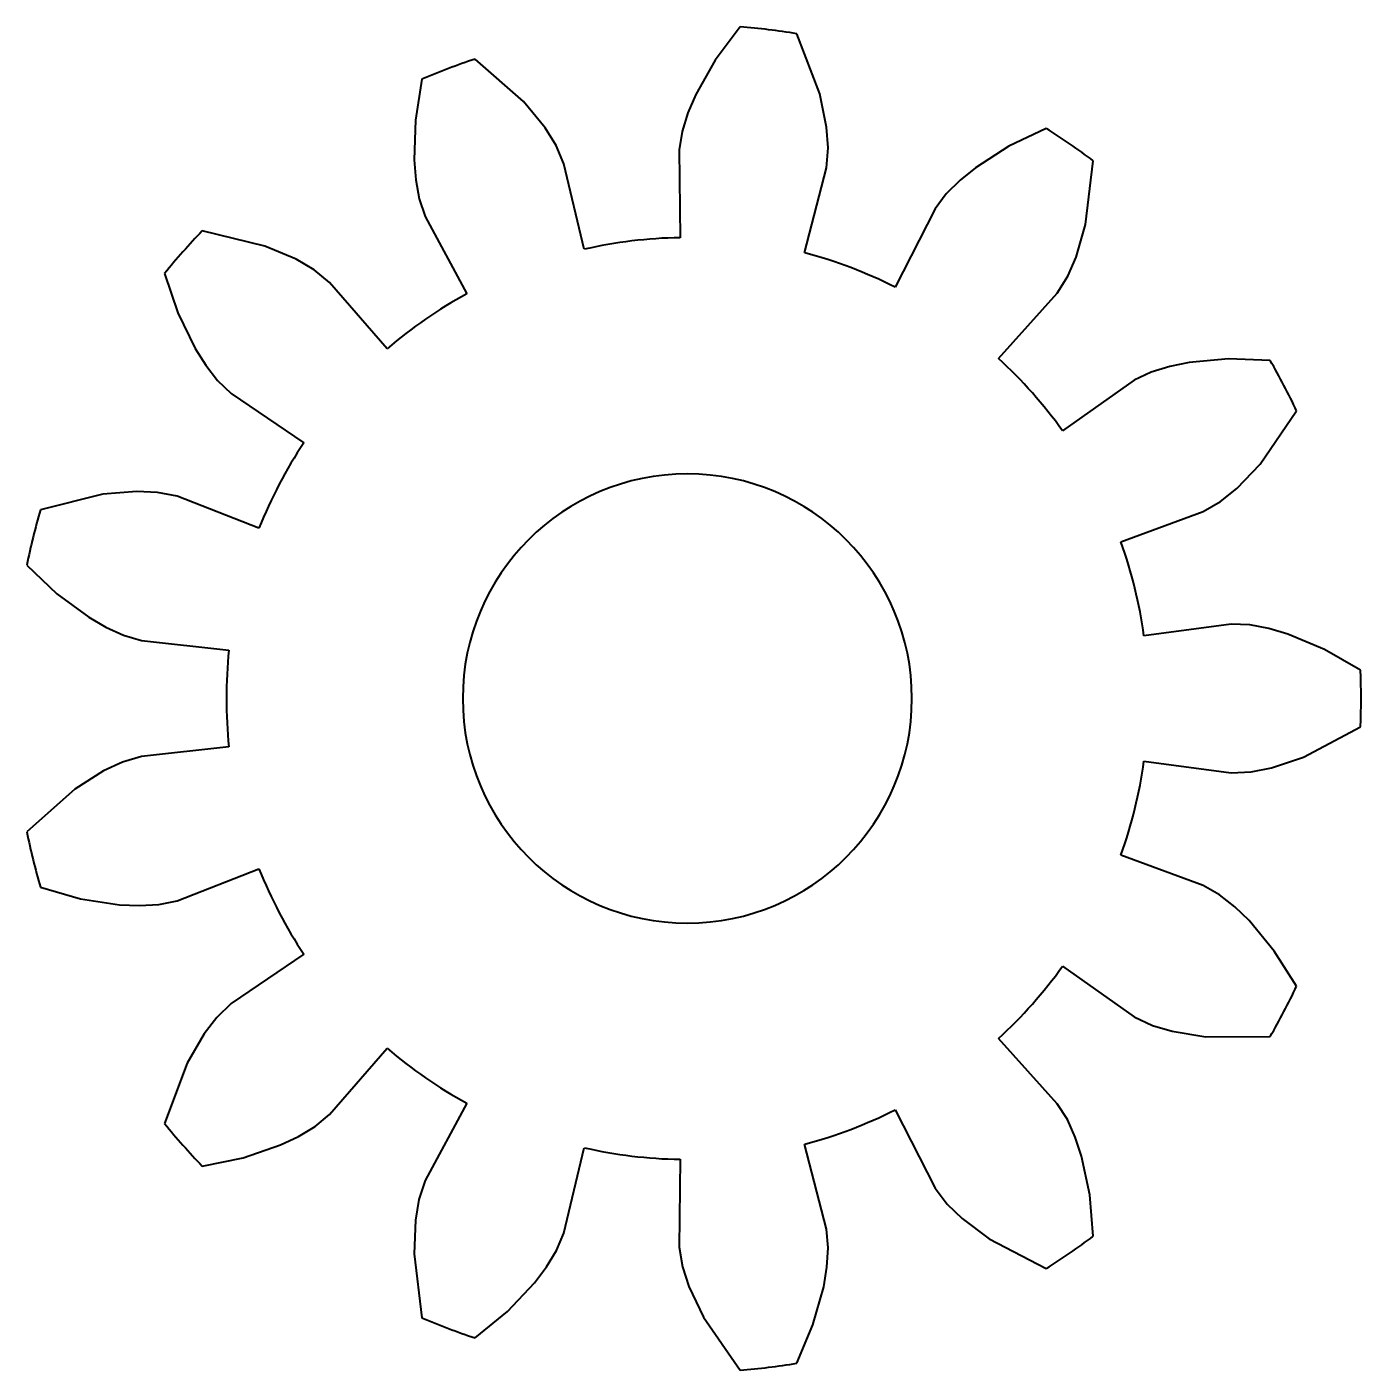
# Model space of a CAD drawing. Header units: inches. Extents: x -2.21 to 2.25, y -2.24 to 2.24.
import ezdxf

# ---------------------------------------------------------------- set-up
doc = ezdxf.new("R2010")
doc.units = ezdxf.units.IN
doc.header["$MEASUREMENT"] = 0
doc.layers.add('Visible', color=7, linetype='Continuous', lineweight=40)

msp = doc.modelspace()

# ---------------------------------------------------------------- linework, layer by layer
at = {"layer": 'Visible'}
for p, q in [((-0.0273, 1.8322, 1), (-0.0242, 1.539, 1)), ((-0.3448, 1.5001, 1), (-0.412, 1.7855, 1)), ((0.3918, 1.4885, 1), (0.465, 1.7724, 1)), ((0.8273, 1.635, 1), (0.6938, 1.374, 1)), ((-0.8756, 1.6096, 1), (-0.7367, 1.3515, 1)), ((-1.0024, 1.168, 1), (-1.1945, 1.3895, 1)), ((1.0387, 1.1359, 1), (1.2354, 1.3533, 1)), ((1.4924, 1.0633, 1), (1.2528, 0.8942, 1)), ((-1.5234, 1.0183, 1), (-1.2803, 0.8543, 1)), ((-1.4304, 0.5684, 1), (-1.7034, 0.6752, 1)), ((1.4476, 0.5231, 1), (1.7228, 0.6242, 1)), ((1.8155, 0.248, 1), (1.5249, 0.2096, 1)), ((-1.8221, 0.1937, 1), (-1.5307, 0.1614, 1)), ((-1.5307, -0.1614, 1), (-1.8221, -0.1937, 1)), ((1.5249, -0.2096, 1), (1.8155, -0.248, 1)), ((1.7228, -0.6242, 1), (1.4476, -0.5231, 1)), ((-1.7034, -0.6752, 1), (-1.4304, -0.5684, 1)), ((-1.2803, -0.8543, 1), (-1.5234, -1.0183, 1)), ((1.2528, -0.8942, 1), (1.4924, -1.0633, 1)), ((1.2354, -1.3533, 1), (1.0387, -1.1359, 1)), ((-1.1945, -1.3895, 1), (-1.0024, -1.168, 1)), ((-0.7367, -1.3515, 1), (-0.8756, -1.6096, 1)), ((0.6938, -1.374, 1), (0.8273, -1.635, 1)), ((-0.412, -1.7855, 1), (-0.3448, -1.5001, 1)), ((0.465, -1.7724, 1), (0.3918, -1.4885, 1)), ((-0.0242, -1.539, 1), (-0.0273, -1.8322, 1))]:
    msp.add_line(p, q, dxfattribs=at)
for points in [[(0.1766, 2.2431, 0), (0.0934, 2.1318, 0), (0.0282, 2.0169, 0), (0.0021, 1.9557, 0), (-0.0174, 1.894, 0), (-0.0273, 1.8322, 0)], [(0.465, 1.7724, 0), (0.4701, 1.8393, 0), (0.4649, 1.9084, 0), (0.4423, 2.0193, 0), (0.3654, 2.2201, 0)], [(-0.412, 1.7855, 0), (-0.4385, 1.8471, 0), (-0.4752, 1.9058, 0), (-0.5468, 1.9935, 0), (-0.7082, 2.1356, 0)], [(-0.8861, 2.0682, 0), (-0.9079, 1.931, 0), (-0.9123, 1.799, 0), (-0.907, 1.7326, 0), (-0.8956, 1.669, 0), (-0.8756, 1.6096, 0)], [(1.1987, 1.9041, 0), (1.0734, 1.8442, 0), (0.9622, 1.7727, 0), (0.9107, 1.7307, 0), (0.8648, 1.6852, 0), (0.8273, 1.635, 0)], [(1.2354, 1.3533, 0), (1.271, 1.4101, 0), (1.2985, 1.4737, 0), (1.33, 1.5825, 0), (1.3553, 1.796, 0)], [(-1.1945, 1.3895, 0), (-1.2466, 1.4317, 0), (-1.3065, 1.4667, 0), (-1.4106, 1.5111, 0), (-1.6196, 1.5619, 0)], [(-1.7457, 1.4195, 0), (-1.7013, 1.2879, 0), (-1.6438, 1.1689, 0), (-1.6083, 1.1127, 0), (-1.5686, 1.0616, 0), (-1.5234, 1.0183, 0)], [(1.9463, 1.1289, 0), (1.8075, 1.1341, 0), (1.6759, 1.1225, 0), (1.6107, 1.1092, 0), (1.5489, 1.0902, 0), (1.4924, 1.0633, 0)], [(1.7228, 0.6242, 0), (1.7807, 0.6579, 0), (1.8346, 0.7015, 0), (1.9131, 0.7831, 0), (2.0347, 0.9605, 0)], [(-1.7034, 0.6752, 0), (-1.7692, 0.6884, 0), (-1.8384, 0.6915, 0), (-1.9513, 0.6825, 0), (-2.1599, 0.6303, 0)], [(-2.2054, 0.4456, 0), (-2.105, 0.3497, 0), (-1.9988, 0.2711, 0), (-1.9412, 0.2378, 0), (-1.8823, 0.2111, 0), (-1.8221, 0.1937, 0)], [(2.248, 0.0951, 0), (2.1275, 0.1642, 0), (2.0056, 0.2151, 0), (1.9417, 0.2337, 0), (1.8781, 0.2455, 0), (1.8155, 0.248, 0)], [(1.8155, -0.248, 0), (1.8825, -0.245, 0), (1.9505, -0.2315, 0), (2.0579, -0.1957, 0), (2.248, -0.0951, 0)], [(-1.8221, -0.1937, 0), (-1.8864, -0.2126, 0), (-1.9492, -0.242, 0), (-2.0449, -0.3025, 0), (-2.2054, -0.4456, 0)], [(2.0347, -0.9605, 0), (1.9601, -0.8433, 0), (1.8758, -0.7416, 0), (1.8278, -0.6954, 0), (1.7771, -0.6554, 0), (1.7228, -0.6242, 0)], [(-2.1599, -0.6303, 0), (-2.0264, -0.6686, 0), (-1.8958, -0.6888, 0), (-1.8293, -0.6915, 0), (-1.7648, -0.6879, 0), (-1.7034, -0.6752, 0)], [(-1.5234, -1.0183, 0), (-1.5715, -1.065, 0), (-1.6134, -1.1202, 0), (-1.6701, -1.2182, 0), (-1.7457, -1.4195, 0)], [(1.4924, -1.0633, 0), (1.553, -1.0918, 0), (1.6195, -1.1114, 0), (1.7313, -1.1296, 0), (1.9463, -1.1289, 0)], [(-1.6196, -1.5619, 0), (-1.4836, -1.5337, 0), (-1.3585, -1.491, 0), (-1.2984, -1.4625, 0), (-1.243, -1.4292, 0), (-1.1945, -1.3895, 0)], [(1.3553, -1.796, 0), (1.3437, -1.6576, 0), (1.3163, -1.5283, 0), (1.2953, -1.4652, 0), (1.269, -1.4062, 0), (1.2354, -1.3533, 0)], [(-0.8756, -1.6096, 0), (-0.8966, -1.6733, 0), (-0.9081, -1.7417, 0), (-0.9127, -1.8548, 0), (-0.8861, -2.0682, 0)], [(0.8273, -1.635, 0), (0.8678, -1.6884, 0), (0.9175, -1.7367, 0), (1.008, -1.8048, 0), (1.1987, -1.9041, 0)], [(-0.7082, -2.1356, 0), (-0.6009, -2.0475, 0), (-0.51, -1.9515, 0), (-0.4701, -1.8983, 0), (-0.4364, -1.8432, 0), (-0.412, -1.7855, 0)], [(0.3654, -2.2201, 0), (0.4194, -2.0922, 0), (0.4553, -1.965, 0), (0.466, -1.8993, 0), (0.4701, -1.8349, 0), (0.465, -1.7724, 0)], [(-0.0273, -1.8322, 0), (-0.0163, -1.8983, 0), (0.0053, -1.9642, 0), (0.0538, -2.0665, 0), (0.1766, -2.2431, 0)]]:
    msp.add_polyline3d(points, dxfattribs=at)
at = {"layer": 'Visible', "extrusion": (0, 0, -1)}
msp.add_circle((0, 0, -1), 0.75, dxfattribs=at)
at = {"layer": 'Visible'}
for radius, start, end in [(2.25, 80.6543, 85.4996), (2.25, 108.3466, 113.1919), (2.25, 52.962, 57.8073), (2.25, 136.0389, 140.8842), (1.5392, 90.9022, 102.9439), (1.5392, 63.2099, 75.2516), (1.5392, 118.5946, 130.6362), (1.5392, 35.5176, 47.5593), (2.25, 25.2697, 30.1149), (1.5392, 146.2869, 158.3285), (2.25, 163.7312, 168.5765), (1.5392, 7.8253, 19.867), (1.5392, 173.9792, 186.0208), (2.25, 357.5774, 2.4226), (1.5392, 340.133, 352.1747), (2.25, 191.4235, 196.2688), (1.5392, 201.6715, 213.7131), (1.5392, 312.4407, 324.4824), (2.25, 329.8851, 334.7303), (1.5392, 229.3638, 241.4054), (1.5392, 284.7484, 296.7901), (2.25, 219.1158, 223.9611), (1.5392, 257.0561, 269.0978), (2.25, 302.1927, 307.038), (2.25, 246.8081, 251.6534), (2.25, 274.5004, 279.3457)]:
    msp.add_arc((0, 0, 1), radius, start, end, dxfattribs=at)

doc.saveas('drawing.dxf')
